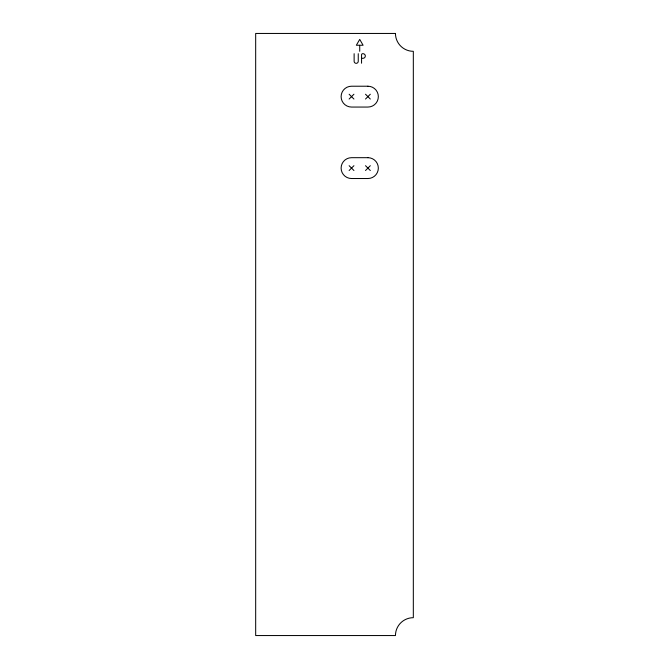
<?xml version="1.0" encoding="UTF-8"?>
<svg xmlns="http://www.w3.org/2000/svg" width="669" height="669" viewBox="0 0 669 669"><rect width="100%" height="100%" fill="white"/><g stroke="black" fill="none" stroke-linecap="round" stroke-linejoin="round"><path stroke-width="1" d="M349.126 99.045L353.934 94.229M365.508 99.045L370.317 94.229M349.126 170.511L353.934 165.695M365.508 170.511L370.317 165.695M359.487 45.249L356.351 45.249L359.721 39.404L363.091 45.249L359.721 45.249L359.721 51.312M361.795 58.295L363.024 58.295A2.3 2.3 0 0 0 365.316 55.995A2.3 2.3 0 0 0 363.024 53.696L362.673 53.696A1.121 1.121 0 0 0 361.553 54.816L361.553 63.229M365.508 94.229L370.317 99.045M349.126 94.229L353.934 99.045M365.508 165.695L370.317 170.511M349.126 165.695L353.934 170.511M358.25 53.696L358.25 61.272A2.057 2.057 0 0 1 356.184 63.329A2.057 2.057 0 0 1 354.127 61.272L354.127 53.696M395.454 33.45L255.675 33.45L255.675 635.55L395.454 635.55A17.862 17.862 0 0 1 413.325 617.688L413.325 51.312A17.862 17.862 0 0 1 395.454 33.45M367.908 86.217L351.534 86.217A10.42 10.42 0 0 0 341.115 96.637A10.42 10.42 0 0 0 351.534 107.057L367.908 107.057A10.42 10.42 0 0 0 378.336 96.637A10.42 10.42 0 0 0 367.908 86.217M367.908 157.683L351.534 157.683A10.42 10.42 0 0 0 341.115 168.103A10.42 10.42 0 0 0 351.534 178.523L367.908 178.523A10.42 10.42 0 0 0 378.336 168.103A10.42 10.42 0 0 0 367.908 157.683"/></g></svg>
